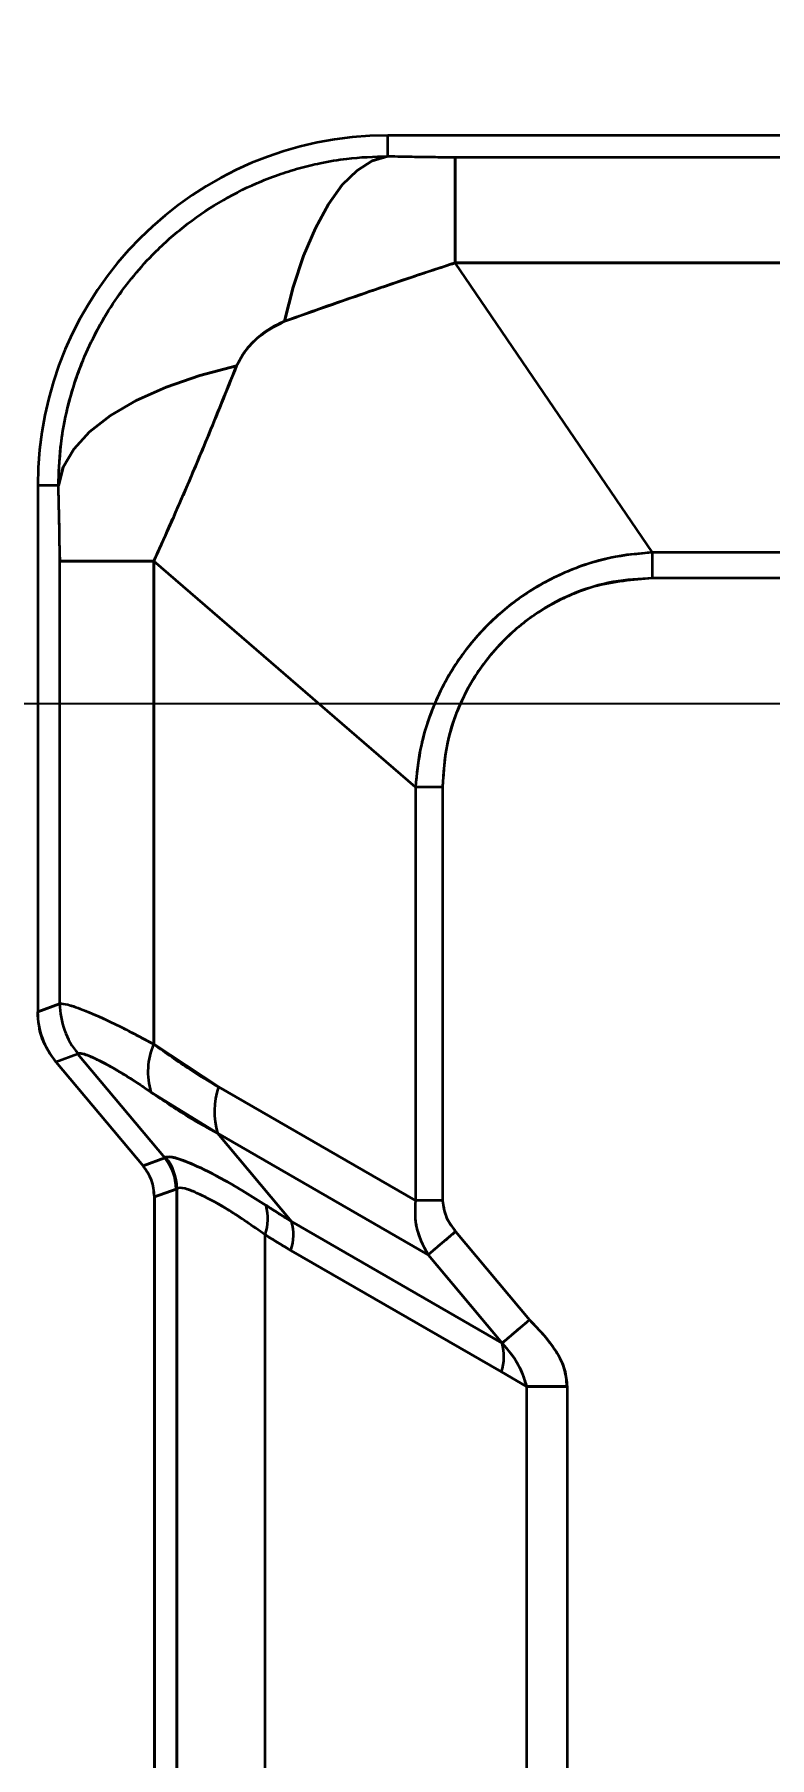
# Model space of a CAD drawing. Header units: millimetres. Extents: x 0 to 420, y 0 to 297.
# Drawn here: x 326.637 to 327.015, y 151.65 to 152.536 of the extents above; entities that cross this region are included whole.
import ezdxf

# ---------------------------------------------------------------- set-up
doc = ezdxf.new("R2010")
doc.units = ezdxf.units.MM
doc.layers.add('尺寸线层', color=150, linetype='Continuous')
doc.styles.add('SLDTEXTSTYLE2', font='TXT', dxfattribs={"width": 0.7})
doc.dimstyles.new('SLDDIMSTYLE0', dxfattribs={"dimtxt": 3.5, "dimasz": 3.302, "dimexe": 0, "dimexo": 0.0625, "dimgap": 0.875, "dimtad": 1, "dimdec": 1, "dimlfac": 100, "dimrnd": 1e-09, "dimzin": 12, "dimdsep": 46, "dimtxsty": 'SLDTEXTSTYLE2', "dimsah": 1, "dimcen": 0.09, "dimadec": 0, "dimazin": 3, "dimtfac": 1, "dimtdec": 3, "dimtofl": 0, "dimtmove": 0, "dimatfit": 3, "dimfxl": 0, "dimfrac": 2, "dimtolj": 1, "dimtzin": 12, "dimarcsym": 0})

# ---------------------------------------------------------------- blocks, each defined once
blk = doc.blocks.new('_D')
at = {"layer": '尺寸线层'}
for p, q in [((291.94307, 202.64124), (364.68758, 202.64124)), ((363.68758, 202.64124), (363.68758, 128.58016)), ((326.11667, 128.58016), (364.68758, 128.58016))]:
    blk.add_line(p, q, dxfattribs=at)
for points in [[(363.68758, 202.64124), (363.17958, 199.33924), (364.19558, 199.33924)], [(363.68758, 128.58016), (364.19558, 131.88216), (363.17958, 131.88216)]]:
    blk.add_solid(points, dxfattribs=at)
at = {"layer": '尺寸线层', "insert": (359.17585, 158.53763), "char_height": 3.5, "attachment_point": 1, "rotation": 90, "style": 'SLDTEXTSTYLE2'}
blk.add_mtext('7406.11', dxfattribs=at)
blk = doc.blocks.new('_D_1')
at = {"layer": '尺寸线层'}
for p, q in [((326.46704, 174.19224), (355.29676, 174.19224)), ((354.29676, 174.19224), (354.29676, 152.19224)), ((325.37887, 152.19224), (355.29676, 152.19224))]:
    blk.add_line(p, q, dxfattribs=at)
for points in [[(354.29676, 174.19224), (353.78876, 170.89024), (354.80476, 170.89024)], [(354.29676, 152.19224), (354.80476, 155.49424), (353.78876, 155.49424)]]:
    blk.add_solid(points, dxfattribs=at)
at = {"layer": '尺寸线层', "insert": (349.78502, 160.83451), "char_height": 3.5, "attachment_point": 1, "rotation": 90, "style": 'SLDTEXTSTYLE2'}
blk.add_mtext('2200', dxfattribs=at)

msp = doc.modelspace()

# ---------------------------------------------------------------- linework, layer by layer
at = {"color": 7, "linetype": 'Continuous', "lineweight": 35}
for p, q in [((326.81831, 152.47353), (326.81831, 152.48419)), ((327.0924, 152.48419), (326.81831, 152.48419)), ((327.0924, 152.48419), (326.81831, 152.48419)), ((326.81831, 152.47353), (326.81831, 152.48419)), ((326.85292, 152.47305), (326.85292, 152.41874)), ((326.85292, 152.47305), (327.08835, 152.47305)), ((326.85292, 152.41874), (326.85292, 152.47305)), ((326.85292, 152.47305), (327.08835, 152.47305)), ((326.95445, 152.26985), (326.85292, 152.41874)), ((326.85292, 152.41874), (327.10529, 152.41874)), ((326.95445, 152.26985), (326.85292, 152.41874)), ((327.10529, 152.41874), (326.85292, 152.41874)), ((326.63831, 152.30419), (326.63831, 152.03373)), ((326.64899, 152.30419), (326.63831, 152.30419)), ((326.63831, 152.30419), (326.63831, 152.03373)), ((326.64899, 152.30419), (326.63831, 152.30419)), ((326.64969, 152.03792), (326.64969, 152.26532)), ((326.698, 152.26532), (326.64969, 152.26532)), ((326.64969, 152.03792), (326.64969, 152.26532)), ((326.83248, 152.14921), (326.698, 152.26532)), ((326.698, 152.01709), (326.698, 152.26532)), ((326.83248, 152.14921), (326.698, 152.26532)), ((326.698, 152.26532), (326.698, 152.01709)), ((326.95445, 152.25666), (326.95445, 152.26985)), ((327.16091, 152.26985), (326.95445, 152.26985)), ((326.95445, 152.25666), (326.95445, 152.26985)), ((327.16091, 152.26985), (326.95445, 152.26985)), ((327.16091, 152.25666), (326.95445, 152.25666)), ((327.16091, 152.25666), (326.95445, 152.25666)), ((326.84642, 152.14921), (326.83248, 152.14921)), ((326.83248, 152.14921), (326.83248, 151.9367)), ((326.84642, 152.14921), (326.83248, 152.14921)), ((326.83248, 152.14921), (326.83248, 151.9367)), ((326.84642, 152.14921), (326.84642, 151.9367)), ((326.84642, 152.14921), (326.84642, 151.9367)), ((326.63831, 152.03373), (326.64945, 152.03778)), ((326.64945, 152.03778), (326.63831, 152.03373)), ((326.698, 152.01709), (326.73129, 151.99513)), ((326.64765, 152.00805), (326.6588, 152.01211)), ((326.64765, 152.00805), (326.6588, 152.01211)), ((326.64765, 152.00805), (326.69246, 151.95464)), ((326.64765, 152.00805), (326.69246, 151.95464)), ((326.65906, 152.01226), (326.6588, 152.01211)), ((326.6588, 152.01211), (326.70361, 151.9587)), ((326.6588, 152.01211), (326.70361, 151.9587)), ((326.73077, 151.97131), (326.69651, 151.99246)), ((326.73129, 151.99513), (326.83248, 151.9367)), ((326.83248, 151.9367), (326.73129, 151.99513)), ((326.73077, 151.97131), (326.83898, 151.90884)), ((326.73077, 151.97131), (326.76881, 151.92598)), ((326.73077, 151.97131), (326.83898, 151.90884)), ((326.76881, 151.92598), (326.73077, 151.97131)), ((326.70361, 151.9587), (326.69246, 151.95464)), ((326.69246, 151.95464), (326.70361, 151.9587)), ((326.70361, 151.9587), (326.70404, 151.95898)), ((326.7099, 151.94295), (326.70945, 151.94265)), ((326.7099, 151.64419), (326.7099, 151.94295)), ((326.7099, 151.94295), (326.7099, 151.64419)), ((326.70945, 151.94265), (326.69831, 151.9386)), ((326.69831, 151.9386), (326.70945, 151.94265)), ((326.69831, 151.64419), (326.69831, 151.9386)), ((326.69831, 151.9386), (326.69831, 151.64419)), ((326.75573, 151.93423), (326.76881, 151.92598)), ((326.84642, 151.9367), (326.83248, 151.9367)), ((326.84642, 151.9367), (326.83248, 151.9367)), ((326.87702, 151.8635), (326.76881, 151.92598)), ((326.87702, 151.8635), (326.76881, 151.92598)), ((326.75519, 151.64419), (326.75519, 151.91915)), ((326.75519, 151.64419), (326.75519, 151.91915)), ((326.75519, 151.91915), (326.76849, 151.91109)), ((326.85318, 151.92075), (326.83898, 151.90884)), ((326.85318, 151.92075), (326.89122, 151.87541)), ((326.85318, 151.92075), (326.89122, 151.87541)), ((326.8767, 151.84862), (326.76849, 151.91109)), ((326.76849, 151.91109), (326.8767, 151.84862)), ((326.83898, 151.90884), (326.87702, 151.8635)), ((326.87702, 151.8635), (326.89122, 151.87541)), ((326.88957, 151.84118), (326.8767, 151.84862)), ((326.8767, 151.84862), (326.88957, 151.84118)), ((326.88957, 151.84118), (326.91048, 151.84118)), ((326.88957, 151.84118), (326.88957, 151.64419)), ((326.91048, 151.84118), (326.88957, 151.84118)), ((326.88957, 151.84118), (326.88957, 151.64419)), ((326.91048, 151.84118), (326.91048, 151.64419)), ((326.91048, 151.84118), (326.91048, 151.64419))]:
    msp.add_line(p, q, dxfattribs=at)
at = {"color": 7, "linetype": 'Continuous', "lineweight": 35, "flags": 128}
for points in [[(326.81831, 152.47353), (326.81034, 152.4712), (326.8025, 152.46623), (326.79493, 152.45872), (326.78775, 152.44878), (326.78107, 152.43658), (326.77503, 152.42234), (326.7697, 152.40627), (326.76519, 152.38866)], [(326.76519, 152.38866), (326.7697, 152.40627), (326.77503, 152.42234), (326.78107, 152.43658), (326.78775, 152.44878), (326.79493, 152.45872), (326.8025, 152.46623), (326.81034, 152.4712), (326.81831, 152.47353)], [(326.64899, 152.30419), (326.65148, 152.31361), (326.65684, 152.32286), (326.66498, 152.33177), (326.67576, 152.34017), (326.68897, 152.34791), (326.70438, 152.35485), (326.7217, 152.36087), (326.74061, 152.36584)], [(326.74061, 152.36584), (326.7217, 152.36087), (326.70438, 152.35485), (326.68897, 152.34791), (326.67576, 152.34017), (326.66498, 152.33177), (326.65684, 152.32286), (326.65148, 152.31361), (326.64899, 152.30419)], [(326.83898, 151.90884), (326.86044, 151.88327), (326.87702, 151.8635)]]:
    msp.add_lwpolyline(points, dxfattribs=at)
at = {"color": 7, "linetype": 'Continuous', "lineweight": 35}
for centre, radius, start, end in [((326.81831, 152.30419), 0.18, 90, 180), ((326.81831, 152.30419), 0.18, 90, 180), ((326.68975, 152.03801), 0.04006, 180.12692, 219.99242), ((326.68975, 152.03801), 0.04006, 180.12692, 219.99242), ((326.73035, 152.00278), 0.03537, 156.13725, 196.96231), ((326.73035, 152.00278), 0.03537, 156.13725, 196.96231), ((326.76932, 151.98239), 0.04011, 161.48363, 196.03426), ((326.76932, 151.98239), 0.04011, 161.48363, 196.03426), ((326.68442, 151.94263), 0.02504, 0.05864, 39.94136), ((326.68442, 151.94263), 0.02504, 0.05864, 39.94136), ((326.68487, 151.94288), 0.02503, 0.16613, 40.03213), ((326.68487, 151.94288), 0.02503, 0.16613, 40.03213), ((326.73265, 151.92752), 0.02404, 339.6339, 16.20069), ((326.73265, 151.92752), 0.02404, 339.6339, 16.20069), ((326.74472, 151.91905), 0.02507, 341.48363, 16.03426), ((326.74472, 151.91905), 0.02507, 341.48363, 16.03426), ((326.85293, 151.85658), 0.02507, 341.4837, 16.0342), ((326.85293, 151.85658), 0.02507, 341.48362, 16.03426)]:
    msp.add_arc(centre, radius, start, end, dxfattribs=at)
for centre, major_axis in [((326.67836, 152.03377), (0.03765, 0.0137)), ((326.67327, 151.93857), (-0.02353, -0.00856))]:
    msp.add_ellipse(centre, major_axis=major_axis, ratio=0.998448, start_param=2.793026, end_param=3.49016, dxfattribs=at)
for points, knots in [([(326.64899, 152.30419), (326.64932, 152.31237), (326.64995, 152.3279), (326.6547, 152.3495), (326.66275, 152.373), (326.67605, 152.39809), (326.69434, 152.42073), (326.71317, 152.43763), (326.73119, 152.45004), (326.74771, 152.4585), (326.76173, 152.464), (326.77265, 152.46744), (326.78444, 152.47029), (326.79961, 152.4729), (326.81127, 152.47329), (326.81831, 152.47353)], [0, 0, 0, 0, 0.09223, 0.17509, 0.248571, 0.372098, 0.493337, 0.574894, 0.656929, 0.739439, 0.783725, 0.826747, 0.868506, 0.920618, 1, 1, 1, 1]), ([(326.64899, 152.30419), (326.6492, 152.31075), (326.64955, 152.32194), (326.6522, 152.3382), (326.65592, 152.35324), (326.6632, 152.37382), (326.67604, 152.39809), (326.69434, 152.42073), (326.71317, 152.43763), (326.73119, 152.45004), (326.74771, 152.4585), (326.76173, 152.464), (326.77265, 152.46744), (326.78444, 152.47029), (326.79961, 152.4729), (326.81127, 152.47329), (326.81831, 152.47353)], [0, 0, 0, 0, 0.073966, 0.126209, 0.185583, 0.248629, 0.372147, 0.493376, 0.574928, 0.656955, 0.739459, 0.783742, 0.826761, 0.868517, 0.920624, 1, 1, 1, 1]), ([(326.81831, 152.47353), (326.82283, 152.47344), (326.83031, 152.47328), (326.84187, 152.47311), (326.84898, 152.47307), (326.85292, 152.47305)], [0, 0, 0, 0, 0.40532, 0.669834, 1, 1, 1, 1]), ([(326.81831, 152.47353), (326.82307, 152.47343), (326.83153, 152.47326), (326.84316, 152.47309), (326.85003, 152.47306), (326.85292, 152.47305)], [0, 0, 0, 0, 0.426106, 0.75777, 1, 1, 1, 1]), ([(326.76519, 152.38866), (326.77337, 152.39157), (326.78779, 152.39671), (326.80491, 152.4026), (326.81629, 152.40651), (326.82412, 152.40917), (326.83256, 152.41202), (326.84226, 152.41526), (326.8491, 152.41749), (326.85292, 152.41874)], [0, 0, 0, 0, 0.281946, 0.496921, 0.579836, 0.668188, 0.762414, 0.867187, 1, 1, 1, 1]), ([(326.85292, 152.41874), (326.83821, 152.41386), (326.80895, 152.40415), (326.77972, 152.3938), (326.76519, 152.38866)], [0, 0, 0, 0, 0.502691, 1, 1, 1, 1]), ([(326.74061, 152.36584), (326.74198, 152.36841), (326.74491, 152.37388), (326.75302, 152.38232), (326.76059, 152.38626), (326.76519, 152.38866)], [0, 0, 0, 0, 0.2566942, 0.5478078, 1, 1, 1, 1]), ([(326.76519, 152.38866), (326.76267, 152.38752), (326.75736, 152.38513), (326.75041, 152.3795), (326.74437, 152.3731), (326.7418, 152.36815), (326.74061, 152.36584)], [0, 0, 0, 0, 0.242294, 0.509366, 0.771567, 1, 1, 1, 1]), ([(326.698, 152.26532), (326.69804, 152.26541), (326.69837, 152.26614), (326.70129, 152.27267), (326.70621, 152.28364), (326.71266, 152.29829), (326.71859, 152.31205), (326.72497, 152.32733), (326.73246, 152.3457), (326.73771, 152.35869), (326.74061, 152.36584)], [0, 0, 0, 0, 0.002733, 0.023479, 0.207083, 0.3392, 0.461245, 0.61264, 0.786506, 1, 1, 1, 1]), ([(326.74061, 152.36584), (326.73802, 152.35944), (326.73299, 152.34702), (326.72552, 152.32866), (326.71867, 152.31223), (326.71202, 152.2968), (326.70518, 152.28136), (326.70049, 152.27088), (326.698, 152.26532)], [0, 0, 0, 0, 0.191169, 0.37068, 0.538766, 0.672129, 0.825955, 1, 1, 1, 1]), ([(326.64969, 152.26532), (326.64969, 152.26606), (326.64968, 152.26787), (326.64964, 152.27218), (326.64954, 152.27927), (326.64933, 152.29053), (326.64912, 152.29904), (326.64899, 152.30419)], [0, 0, 0, 0, 0.053597, 0.132296, 0.31865, 0.587617, 1, 1, 1, 1]), ([(326.64969, 152.26532), (326.64969, 152.26574), (326.64968, 152.26938), (326.6495, 152.28279), (326.64921, 152.29496), (326.64899, 152.30419)], [0, 0, 0, 0, 0.030601, 0.265216, 1, 1, 1, 1]), ([(326.64968, 152.26747), (326.64972, 152.26694), (326.64976, 152.2662), (326.64984, 152.26551), (326.64988, 152.26538), (326.64991, 152.26531)], [0, 0, 0, 0, 0.56153, 0.792581, 1, 1, 1, 1]), ([(326.64969, 152.26532), (326.6507, 152.26532), (326.65274, 152.26531), (326.66269, 152.26531), (326.67733, 152.26531), (326.69111, 152.26532), (326.698, 152.26532)], [0, 0, 0, 0, 0.241551, 0.491516, 0.745835, 1, 1, 1, 1]), ([(326.95445, 152.26985), (326.94717, 152.26917), (326.93172, 152.26774), (326.90876, 152.26008), (326.88663, 152.24787), (326.86725, 152.23128), (326.85191, 152.21175), (326.84117, 152.19074), (326.83455, 152.16981), (326.83315, 152.1559), (326.83248, 152.14921)], [0, 0, 0, 0, 0.116441, 0.247287, 0.383072, 0.517784, 0.651936, 0.776897, 0.892871, 1, 1, 1, 1]), ([(326.95445, 152.26985), (326.9494, 152.26945), (326.93898, 152.26864), (326.92384, 152.26507), (326.90615, 152.25866), (326.88678, 152.24794), (326.86988, 152.23356), (326.8578, 152.21935), (326.84956, 152.20698), (326.84148, 152.19109), (326.83484, 152.17183), (326.83324, 152.15651), (326.83248, 152.14921)], [0, 0, 0, 0, 0.080728, 0.166845, 0.247263, 0.380655, 0.517772, 0.598864, 0.677745, 0.754478, 0.883127, 1, 1, 1, 1]), ([(326.95445, 152.25666), (326.94426, 152.2558), (326.92281, 152.25397), (326.89289, 152.23917), (326.87046, 152.21832), (326.85656, 152.19584), (326.84816, 152.17357), (326.84703, 152.15773), (326.84642, 152.14921)], [0, 0, 0, 0, 0.180789, 0.380831, 0.580834, 0.718559, 0.848751, 1, 1, 1, 1]), ([(326.95445, 152.25666), (326.94766, 152.25628), (326.93378, 152.25551), (326.91304, 152.24901), (326.89655, 152.24018), (326.88435, 152.23083), (326.87365, 152.22068), (326.86297, 152.20703), (326.85393, 152.18945), (326.84772, 152.17028), (326.84687, 152.15658), (326.84642, 152.14921)], [0, 0, 0, 0, 0.120461, 0.246403, 0.382818, 0.450919, 0.519058, 0.644752, 0.756806, 0.869265, 1, 1, 1, 1]), ([(326.64969, 152.03792), (326.65072, 152.03795), (326.65275, 152.03802), (326.66255, 152.03449), (326.67719, 152.02817), (326.69093, 152.02085), (326.698, 152.01709)], [0, 0, 0, 0, 0.239453, 0.47313, 0.728792, 1, 1, 1, 1]), ([(326.64969, 152.03792), (326.65071, 152.03795), (326.65272, 152.038), (326.66258, 152.0345), (326.67731, 152.02809), (326.69106, 152.02078), (326.698, 152.01709)], [0, 0, 0, 0, 0.23729, 0.473129, 0.734055, 1, 1, 1, 1]), ([(326.698, 152.01709), (326.70414, 152.01268), (326.71505, 152.00483), (326.72634, 151.99808), (326.73129, 151.99513)], [0, 0, 0, 0, 0.562043, 1, 1, 1, 1]), ([(326.6588, 152.01211), (326.65885, 152.01213), (326.65893, 152.01217), (326.65902, 152.01223), (326.65906, 152.01226)], [0, 0, 0, 0, 0.559973, 1, 1, 1, 1]), ([(326.65906, 152.01226), (326.65938, 152.01236), (326.66001, 152.01255), (326.66225, 152.012), (326.66515, 152.01091), (326.669, 152.00916), (326.67298, 152.00714), (326.67631, 152.0053), (326.67769, 152.00451), (326.67787, 152.00441), (326.67789, 152.0044), (326.67789, 152.0044), (326.67789, 152.0044), (326.67978, 152.00331), (326.68239, 152.00176), (326.68633, 151.99929), (326.69041, 151.99666), (326.6941, 151.99412), (326.69651, 151.99246)], [0, 0, 0, 0, 0.122659, 0.240076, 0.363077, 0.45305, 0.584561, 0.659043, 0.668791, 0.66976, 0.669877, 0.669892, 0.669894, 0.669895, 0.786224, 0.820548, 0.883011, 1, 1, 1, 1]), ([(326.69651, 151.99246), (326.69107, 151.99611), (326.68049, 152.00319), (326.66914, 152.00922), (326.66149, 152.01249), (326.65988, 152.01234), (326.65906, 152.01226)], [0, 0, 0, 0, 0.270175, 0.525289, 0.759332, 1, 1, 1, 1]), ([(326.69651, 151.99246), (326.70282, 151.98818), (326.71405, 151.98054), (326.72567, 151.97413), (326.73077, 151.97131)], [0, 0, 0, 0, 0.5611209, 1, 1, 1, 1]), ([(326.70404, 151.95898), (326.70503, 151.95917), (326.70716, 151.95959), (326.71781, 151.95566), (326.73409, 151.94779), (326.7484, 151.93882), (326.75573, 151.93423)], [0, 0, 0, 0, 0.223119, 0.475931, 0.731471, 1, 1, 1, 1]), ([(326.75573, 151.93423), (326.7484, 151.93882), (326.73409, 151.9478), (326.7185, 151.95532), (326.70752, 151.95951), (326.70525, 151.95916), (326.70404, 151.95898)], [0, 0, 0, 0, 0.268528, 0.524067, 0.744217, 1, 1, 1, 1]), ([(326.7099, 151.94295), (326.70982, 151.94288), (326.70967, 151.94275), (326.70952, 151.94268), (326.70945, 151.94265)], [0, 0, 0, 0, 0.559965, 1, 1, 1, 1]), ([(326.75519, 151.91915), (326.74884, 151.92361), (326.73637, 151.93238), (326.72236, 151.9398), (326.71284, 151.94363), (326.71089, 151.94318), (326.7099, 151.94295)], [0, 0, 0, 0, 0.266214, 0.523171, 0.759453, 1, 1, 1, 1]), ([(326.75519, 151.91915), (326.74881, 151.92363), (326.73662, 151.93219), (326.72266, 151.93965), (326.71296, 151.94364), (326.71093, 151.94318), (326.7099, 151.94295)], [0, 0, 0, 0, 0.267515, 0.511254, 0.753073, 1, 1, 1, 1]), ([(326.76881, 151.92598), (326.76634, 151.92749), (326.76196, 151.93017), (326.75762, 151.933), (326.75573, 151.93423)], [0, 0, 0, 0, 0.564502, 1, 1, 1, 1]), ([(326.83248, 151.9367), (326.83229, 151.93239), (326.83184, 151.92241), (326.8364, 151.91375), (326.83898, 151.90884)], [0, 0, 0, 0, 0.431952, 1, 1, 1, 1]), ([(326.83248, 151.9367), (326.83232, 151.93197), (326.83197, 151.92197), (326.83656, 151.91337), (326.83898, 151.90884)], [0, 0, 0, 0, 0.4733, 1, 1, 1, 1]), ([(326.84642, 151.9367), (326.84687, 151.93372), (326.84776, 151.92782), (326.85139, 151.92308), (326.85318, 151.92075)], [0, 0, 0, 0, 0.506498, 1, 1, 1, 1]), ([(326.84642, 151.9367), (326.84678, 151.93406), (326.84758, 151.92815), (326.85119, 151.92338), (326.85318, 151.92075)], [0, 0, 0, 0, 0.448587, 1, 1, 1, 1]), ([(326.76849, 151.91109), (326.76597, 151.91257), (326.76151, 151.91518), (326.7571, 151.91795), (326.75519, 151.91915)], [0, 0, 0, 0, 0.564694, 1, 1, 1, 1]), ([(326.85318, 151.92075), (326.8517, 151.9195), (326.84867, 151.91696), (326.84451, 151.91347), (326.84103, 151.91055), (326.83966, 151.9094), (326.83898, 151.90884)], [0, 0, 0, 0, 0.2444376, 0.5000006, 0.7555633, 1, 1, 1, 1]), ([(326.89122, 151.87541), (326.88974, 151.87417), (326.88671, 151.87163), (326.88255, 151.86814), (326.87907, 151.86522), (326.8777, 151.86407), (326.87702, 151.8635)], [0, 0, 0, 0, 0.244437, 0.5, 0.755563, 1, 1, 1, 1]), ([(326.91048, 151.84118), (326.91016, 151.8443), (326.90946, 151.85113), (326.90286, 151.86315), (326.89576, 151.87063), (326.89122, 151.87541)], [0, 0, 0, 0, 0.231409, 0.508539, 1, 1, 1, 1]), ([(326.89122, 151.87541), (326.89637, 151.86999), (326.90368, 151.86231), (326.90966, 151.85003), (326.91021, 151.84404), (326.91048, 151.84118)], [0, 0, 0, 0, 0.554868, 0.787217, 1, 1, 1, 1]), ([(326.87702, 151.8635), (326.88039, 151.85952), (326.88606, 151.85284), (326.88856, 151.84454), (326.88957, 151.84118)], [0, 0, 0, 0, 0.594602, 1, 1, 1, 1]), ([(326.87702, 151.8635), (326.8801, 151.85995), (326.88582, 151.85333), (326.88839, 151.84503), (326.88957, 151.84118)], [0, 0, 0, 0, 0.537276, 1, 1, 1, 1])]:
    msp.add_open_spline(points, degree=3, knots=knots, dxfattribs=at)
for points in [[(326.64765, 152.00805), (326.64492, 152.0119), (326.63947, 152.01961), (326.63869, 152.02902), (326.63831, 152.03373)], [(326.69831, 151.9386), (326.69806, 151.94154), (326.69758, 151.94742), (326.69417, 151.95223), (326.69246, 151.95464)]]:
    msp.add_open_spline(points, degree=3, dxfattribs=at)

# ---------------------------------------------------------------- dimensions: what is measured, and where the dimension line sits
at = {"layer": '尺寸线层'}
for base, p1, p2, picture, middle in [((363.68758, 128.58016), (291.94307, 202.64124), (326.11667, 128.58016), '_D', (363.68758, 163.90673)), ((354.29676, 152.19224), (326.46704, 174.19224), (325.37887, 152.19224), '_D_1', (354.29676, 163.90673))]:
    dim = msp.add_linear_dim(base=base, p1=p1, p2=p2, angle=90, dimstyle='SLDDIMSTYLE0', dxfattribs=at)
    dim.commit()
    dim.dimension.update_dxf_attribs({"geometry": picture, "text_midpoint": middle, "dimtype": 160})

doc.saveas('drawing.dxf')
